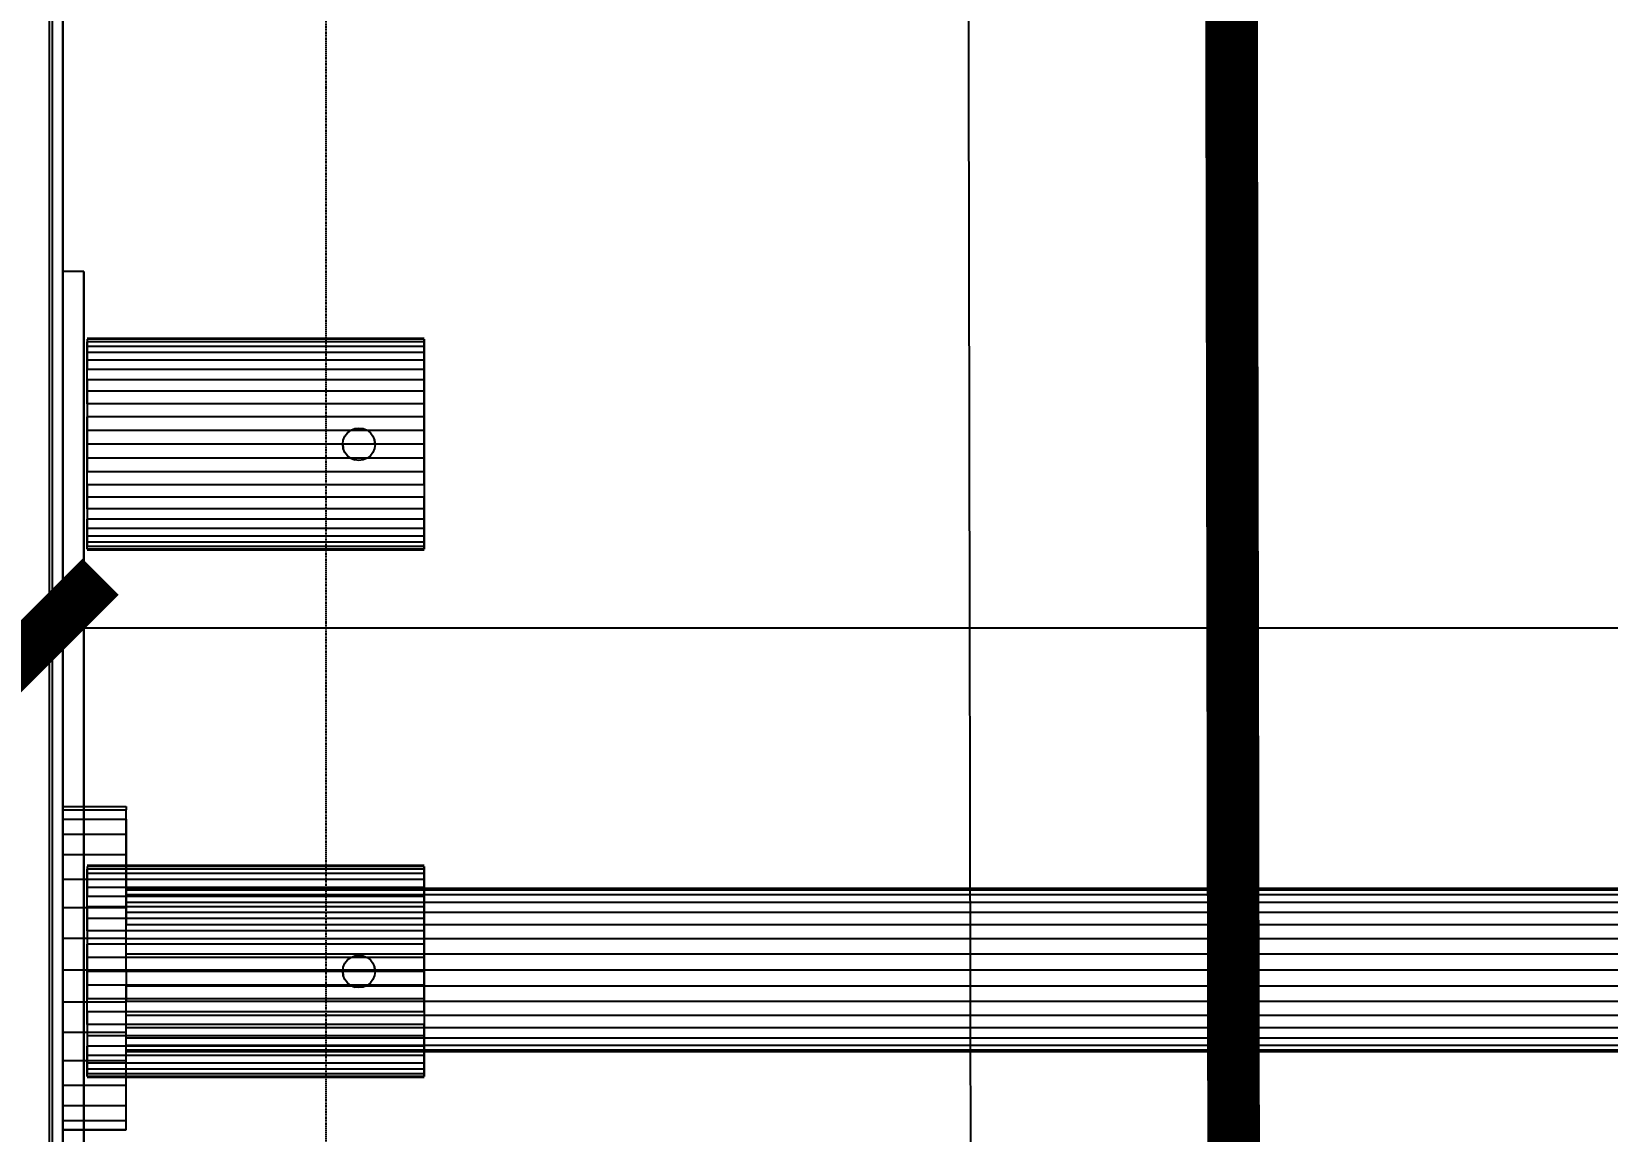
# Model space of a CAD drawing. Extents: x 11992 to 29481, y -6727 to 6811.
# Drawn here: x 17293.7 to 17593.1, y 2269.9 to 2478.8 of the extents above; entities that cross this region are included whole.
import ezdxf

# ---------------------------------------------------------------- set-up
doc = ezdxf.new("R2010")
doc.units = 0
doc.header["$MEASUREMENT"] = 0
doc.linetypes.add('DASHED', pattern=[19.05, 12.7, -6.35])
doc.layers.get('0').update_dxf_attribs({"color": 8, "linetype": 'CONTINUOUS'})
doc.layers.get('Defpoints').update_dxf_attribs({"color": 8, "linetype": 'CONTINUOUS'})
for name, color, linetype in [('DQ-BEAM-DASH', 8, 'DASHED'), ('WALL', 8, 'CONTINUOUS'), ('zoylight 4标注', 9, 'CONTINUOUS')]:
    doc.layers.add(name, color=color, linetype=linetype)
doc.layers.add('zoylight 1灯带', color=1, linetype='CONTINUOUS', lineweight=30)
doc.styles.add('CCD-DIM', font='archs.shx', dxfattribs={"width": 0.8})
doc.styles.add('XZC', font='SIMPLEX.SHX', dxfattribs={"width": 0.7, "bigfont": 'hztxt.shx'})
doc.linetypes.add('LED_LINE', pattern='A,12.7,-5.08,["LED",XZC,S=2.54,R=0,X=-2.54,Y=-1.27],-6.35', length=24.13)
doc.dimstyles.new('zoylight_DIM_40', dxfattribs={"dimscale": 40, "dimtxt": 1.9, "dimasz": 0.4, "dimexe": 0.5, "dimexo": 0.5, "dimgap": 0.5, "dimtad": 1, "dimdec": 0, "dimrnd": 5, "dimzin": 12, "dimdsep": 46, "dimtxsty": 'CCD-DIM', "dimblk": 'CCD_Dimension_Tick', "dimcen": 0.125, "dimclrd": 44, "dimclre": 44, "dimclrt": 50, "dimadec": 0, "dimazin": 0, "dimtfac": 1, "dimtdec": 0, "dimtmove": 2, "dimatfit": 3, "dimldrblk": 'CCD_Leader_Dot', "dimfxl": 0, "dimtvp": 1, "dimtolj": 1, "dimtzin": 0, "dimarcsym": 0})

# ---------------------------------------------------------------- blocks, each defined once
blk = doc.blocks.new('MB-B')
at = {"layer": 'DQ-BEAM-DASH', "ltscale": 0.01}
blk.add_line((-12750, 8000), (-12750, 5000), dxfattribs=at)
blk = doc.blocks.new('CCD_Dimension_Tick')
at = {"color": 0, "linetype": 'ByBlock'}
for p, q in [((-1.091, 0), (0, 0)), ((0, 0), (1.091, 0))]:
    blk.add_line(p, q, dxfattribs=at)
at = {"color": 0, "linetype": 'Continuous', "const_width": 0.608}
blk.add_lwpolyline([(-0.61, -0.61), (0.61, 0.61)], dxfattribs=at)
blk = doc.blocks.new('*D89')
at = {"layer": 'Defpoints', "color": 0, "linetype": 'Continuous'}
for p in [(17297.04, 2365.52), (17297.04, 2289.57, -312.03), (18199.83, 2289.57, -312.03)]:
    blk.add_point(p, dxfattribs=at)
at = {"layer": 'zoylight 4标注', "color": 44, "linetype": 'Continuous', "lineweight": -2}
blk.add_line((17297.04, 2309.57), (17297.04, 2385.52), dxfattribs=at)
at = {"layer": 'zoylight 4标注', "color": 44, "lineweight": -2}
for p, q in [((18199.83, 2309.57), (18199.83, 2385.52)), ((18183.83, 2365.52), (17313.04, 2365.52))]:
    blk.add_line(p, q, dxfattribs=at)
at = {"layer": 'zoylight 4标注', "color": 44, "linetype": 'Continuous', "lineweight": -2, "xscale": 16, "yscale": 16, "zscale": 16, "rotation": 180}
blk.add_blockref('CCD_Dimension_Tick', (17297.04, 2365.52), dxfattribs=at)
at = {"layer": 'zoylight 4标注', "color": 44, "linetype": 'Continuous', "lineweight": -2, "xscale": 16, "yscale": 16, "zscale": 16}
blk.add_blockref('CCD_Dimension_Tick', (18199.83, 2365.52), dxfattribs=at)
at = {"layer": 'zoylight 4标注', "color": 50, "linetype": 'Continuous', "insert": (17748.43, 2423.52), "char_height": 76, "attachment_point": 5, "style": 'CCD-DIM'}
blk.add_mtext('\\A1;905', dxfattribs=at)
blk = doc.blocks.new('CCD_Leader_Dot')
at = {"color": 0, "linetype": 'ByBlock'}
blk.add_line((-5, 0), (-10, 0), dxfattribs=at)
at = {"color": 0, "linetype": 'ByBlock', "const_width": 5}
blk.add_lwpolyline([(-2.5, 0, 1), (2.5, 0, 1)], format="xyb", close=True, dxfattribs=at)

msp = doc.modelspace()

# ---------------------------------------------------------------- linework, layer by layer
for p, q in [((17299.62, 1800.6, 559.57), (17299.64, 3630.6, 559.57)), ((17299.62, 1800.6, 429.57), (17299.64, 3630.6, 429.57)), ((17299.62, 1800.6, 429.57), (17299.64, 3630.6, 429.57)), ((17299.62, 1800.6, -40.43), (17299.64, 3630.6, -40.43)), ((17299.64, 3630.6, 559.57), (17299.62, 1800.6, 559.57)), ((17299.62, 1800.6, -2440.43), (17299.64, 3630.6, -2440.43)), ((17299.62, 1800.6, -2440.43), (17299.64, 3630.6, -2440.43)), ((17299.62, 1800.6, -2640.43), (17299.64, 3630.6, -2640.43)), ((17297.04, 1804.6, -2461.42), (17297.04, 2604.6, -2461.42)), ((17297.63, 1804.6, -2441.43), (17297.63, 2604.6, -2441.43)), ((17299.62, 2167.92, -1272.95), (17299.62, 2433.27, -1272.95)), ((17299.62, 2167.92, -1207.9), (17299.62, 2433.27, -1207.9)), ((17303.62, 2433.27, -1272.95), (17299.62, 2433.27, -1207.9)), ((17303.62, 2167.92, -1272.95), (17303.62, 2433.27, -1272.95)), ((17303.62, 2433.27, -1207.9), (17303.62, 2167.92, -1207.9)), ((17368.24, 2420.56, -1240.43), (17304.24, 2420.56, -1240.43)), ((17304.24, 2420.38, -1243.05), (17304.24, 2420.38, -1237.8)), ((17304.24, 2420.38, -1237.8), (17304.24, 2419.87, -1235.22)), ((17304.24, 2420.38, -1243.05), (17304.24, 2419.87, -1245.63)), ((17368.24, 2420.38, -1237.8), (17304.24, 2420.38, -1237.8)), ((17368.24, 2420.38, -1243.05), (17304.24, 2420.38, -1243.05)), ((17304.24, 2419.87, -1235.22), (17304.24, 2419.03, -1232.73)), ((17304.24, 2419.03, -1248.13), (17304.24, 2419.87, -1245.63)), ((17368.24, 2419.87, -1235.22), (17304.24, 2419.87, -1235.22)), ((17368.24, 2419.87, -1245.63), (17304.24, 2419.87, -1245.63)), ((17368.24, 2420.38, -1243.05), (17368.24, 2420.38, -1237.8)), ((17368.24, 2420.38, -1237.8), (17368.24, 2419.87, -1235.22)), ((17368.24, 2419.87, -1245.63), (17368.24, 2420.38, -1243.05)), ((17368.24, 2419.87, -1235.22), (17368.24, 2419.03, -1232.73)), ((17368.24, 2419.03, -1248.13), (17368.24, 2419.87, -1245.63)), ((17304.24, 2419.03, -1232.73), (17304.24, 2417.86, -1230.37)), ((17304.24, 2417.86, -1250.49), (17304.24, 2419.03, -1248.13)), ((17368.24, 2419.03, -1232.73), (17304.24, 2419.03, -1232.73)), ((17368.24, 2419.03, -1248.13), (17304.24, 2419.03, -1248.13)), ((17304.24, 2416.4, -1252.68), (17304.24, 2417.86, -1250.49)), ((17304.24, 2417.86, -1230.37), (17304.24, 2416.4, -1228.18)), ((17368.24, 2417.86, -1250.49), (17304.24, 2417.86, -1250.49)), ((17368.24, 2417.86, -1230.37), (17304.24, 2417.86, -1230.37)), ((17368.24, 2419.03, -1232.73), (17368.24, 2417.86, -1230.37)), ((17368.24, 2417.86, -1250.49), (17368.24, 2419.03, -1248.13)), ((17368.24, 2416.4, -1252.68), (17368.24, 2417.86, -1250.49)), ((17368.24, 2417.86, -1230.37), (17368.24, 2416.4, -1228.18)), ((17304.24, 2414.66, -1254.65), (17304.24, 2416.4, -1252.68)), ((17304.24, 2416.4, -1228.18), (17304.24, 2414.66, -1226.2)), ((17368.24, 2416.4, -1252.68), (17304.24, 2416.4, -1252.68)), ((17368.24, 2416.4, -1228.18), (17304.24, 2416.4, -1228.18)), ((17304.24, 2412.68, -1256.39), (17304.24, 2414.66, -1254.65)), ((17304.24, 2412.68, -1224.46), (17304.24, 2414.66, -1226.2)), ((17368.24, 2414.66, -1254.65), (17304.24, 2414.66, -1254.65)), ((17368.24, 2414.66, -1226.2), (17304.24, 2414.66, -1226.2)), ((17368.24, 2414.66, -1254.65), (17368.24, 2416.4, -1252.68)), ((17368.24, 2416.4, -1228.18), (17368.24, 2414.66, -1226.2)), ((17368.24, 2412.68, -1256.39), (17368.24, 2414.66, -1254.65)), ((17368.24, 2414.66, -1226.2), (17368.24, 2412.68, -1224.46)), ((17304.24, 2412.68, -1224.46), (17304.24, 2410.5, -1223)), ((17304.24, 2410.5, -1257.86), (17304.24, 2412.68, -1256.39)), ((17368.24, 2412.68, -1256.39), (17304.24, 2412.68, -1256.39)), ((17368.24, 2412.68, -1224.46), (17304.24, 2412.68, -1224.46)), ((17368.24, 2412.68, -1224.46), (17368.24, 2410.5, -1223)), ((17368.24, 2410.5, -1257.86), (17368.24, 2412.68, -1256.39)), ((17304.24, 2408.14, -1259.02), (17304.24, 2410.5, -1257.86)), ((17304.24, 2410.5, -1223), (17304.24, 2408.14, -1221.84)), ((17368.24, 2410.5, -1257.86), (17304.24, 2410.5, -1257.86)), ((17368.24, 2410.5, -1223), (17304.24, 2410.5, -1223)), ((17304.24, 2408.14, -1221.84), (17304.24, 2405.64, -1220.99)), ((17304.24, 2408.14, -1259.02), (17304.24, 2405.64, -1259.86)), ((17368.24, 2408.14, -1259.02), (17304.24, 2408.14, -1259.02)), ((17368.24, 2408.14, -1221.84), (17304.24, 2408.14, -1221.84)), ((17368.24, 2408.14, -1259.02), (17368.24, 2410.5, -1257.86)), ((17368.24, 2410.5, -1223), (17368.24, 2408.14, -1221.84)), ((17368.24, 2408.14, -1221.84), (17368.24, 2405.64, -1220.99)), ((17368.24, 2405.64, -1259.86), (17368.24, 2408.14, -1259.02)), ((17304.24, 2405.64, -1220.99), (17304.24, 2403.06, -1220.48)), ((17304.24, 2403.06, -1260.38), (17304.24, 2405.64, -1259.86)), ((17368.24, 2405.64, -1259.86), (17304.24, 2405.64, -1259.86)), ((17368.24, 2405.64, -1220.99), (17304.24, 2405.64, -1220.99)), ((17368.24, 2405.64, -1220.99), (17368.24, 2403.06, -1220.48)), ((17368.24, 2403.06, -1260.38), (17368.24, 2405.64, -1259.86)), ((17304.24, 2403.06, -1220.48), (17304.24, 2400.44, -1220.3)), ((17304.24, 2400.44, -1260.55), (17304.24, 2403.06, -1260.38)), ((17368.24, 2403.06, -1260.38), (17304.24, 2403.06, -1260.38)), ((17368.24, 2403.06, -1220.48), (17304.24, 2403.06, -1220.48)), ((17352.9, 2401.23, -1319.54), (17353.21, 2401.98, -1319.54)), ((17352.9, 2401.23, -1259.54), (17353.21, 2401.98, -1259.54)), ((17353.21, 2401.98, -1319.54), (17353.7, 2402.61, -1319.54)), ((17353.21, 2401.98, -1259.54), (17353.7, 2402.61, -1259.54)), ((17353.21, 2401.98, -1319.54), (17353.21, 2401.98, -1259.54)), ((17353.7, 2402.61, -1319.54), (17354.33, 2403.1, -1319.54)), ((17354.33, 2403.1, -1259.54), (17353.7, 2402.61, -1259.54)), ((17353.7, 2402.61, -1319.54), (17353.7, 2402.61, -1259.54)), ((17354.33, 2403.1, -1319.54), (17355.08, 2403.41, -1319.54)), ((17354.33, 2403.1, -1259.54), (17355.08, 2403.41, -1259.54)), ((17354.33, 2403.1, -1319.54), (17354.33, 2403.1, -1259.54)), ((17355.08, 2403.41, -1319.54), (17355.87, 2403.52, -1319.54)), ((17355.08, 2403.41, -1259.54), (17355.87, 2403.52, -1259.54)), ((17355.08, 2403.41, -1319.54), (17355.08, 2403.41, -1259.54)), ((17355.87, 2403.52, -1319.54), (17356.67, 2403.41, -1319.54)), ((17355.87, 2403.52, -1259.54), (17356.67, 2403.41, -1259.54)), ((17355.87, 2403.52, -1319.54), (17355.87, 2403.52, -1259.54)), ((17356.67, 2403.41, -1319.54), (17357.41, 2403.1, -1319.54)), ((17356.67, 2403.41, -1259.54), (17357.41, 2403.1, -1259.54)), ((17356.67, 2403.41, -1319.54), (17356.67, 2403.41, -1259.54)), ((17357.41, 2403.1, -1319.54), (17358.05, 2402.61, -1319.54)), ((17357.41, 2403.1, -1259.54), (17358.05, 2402.61, -1259.54)), ((17357.41, 2403.1, -1319.54), (17357.41, 2403.1, -1259.54)), ((17358.05, 2402.61, -1319.54), (17358.54, 2401.98, -1319.54)), ((17358.05, 2402.61, -1259.54), (17358.54, 2401.98, -1259.54)), ((17358.05, 2402.61, -1319.54), (17358.05, 2402.61, -1259.54)), ((17358.54, 2401.98, -1319.54), (17358.85, 2401.23, -1319.54)), ((17358.54, 2401.98, -1259.54), (17358.85, 2401.23, -1259.54)), ((17358.54, 2401.98, -1319.54), (17358.54, 2401.98, -1259.54)), ((17368.24, 2403.06, -1220.48), (17368.24, 2400.44, -1220.3)), ((17368.24, 2400.44, -1260.55), (17368.24, 2403.06, -1260.38)), ((17304.24, 2397.81, -1260.38), (17304.24, 2400.44, -1260.55)), ((17304.24, 2400.44, -1220.3), (17304.24, 2397.81, -1220.48)), ((17368.24, 2400.44, -1260.55), (17304.24, 2400.44, -1260.55)), ((17368.24, 2400.44, -1220.3), (17304.24, 2400.44, -1220.3)), ((17352.79, 2400.44, -1319.54), (17352.9, 2401.23, -1319.54)), ((17352.79, 2400.44, -1259.54), (17352.9, 2401.23, -1259.54)), ((17352.79, 2400.44, -1319.54), (17352.9, 2399.64, -1319.54)), ((17352.9, 2399.64, -1259.54), (17352.79, 2400.44, -1259.54)), ((17352.79, 2400.44, -1319.54), (17352.79, 2400.44, -1259.54)), ((17352.9, 2401.23, -1319.54), (17352.9, 2401.23, -1259.54)), ((17353.21, 2398.9, -1319.54), (17352.9, 2399.64, -1319.54)), ((17353.21, 2398.9, -1259.54), (17352.9, 2399.64, -1259.54)), ((17352.9, 2399.64, -1319.54), (17352.9, 2399.64, -1259.54)), ((17353.7, 2398.26, -1319.54), (17353.21, 2398.9, -1319.54)), ((17353.7, 2398.26, -1259.54), (17353.21, 2398.9, -1259.54)), ((17353.21, 2398.9, -1319.54), (17353.21, 2398.9, -1259.54)), ((17358.54, 2398.9, -1319.54), (17358.05, 2398.26, -1319.54)), ((17358.54, 2398.9, -1259.54), (17358.05, 2398.26, -1259.54)), ((17358.85, 2399.64, -1319.54), (17358.54, 2398.9, -1319.54)), ((17358.85, 2399.64, -1259.54), (17358.54, 2398.9, -1259.54)), ((17358.54, 2398.9, -1319.54), (17358.54, 2398.9, -1259.54)), ((17358.85, 2401.23, -1319.54), (17358.95, 2400.44, -1319.54)), ((17358.95, 2400.44, -1259.54), (17358.85, 2401.23, -1259.54)), ((17358.85, 2401.23, -1319.54), (17358.85, 2401.23, -1259.54)), ((17358.95, 2400.44, -1319.54), (17358.85, 2399.64, -1319.54)), ((17358.95, 2400.44, -1259.54), (17358.85, 2399.64, -1259.54)), ((17358.85, 2399.64, -1319.54), (17358.85, 2399.64, -1259.54)), ((17358.95, 2400.44, -1319.54), (17358.95, 2400.44, -1259.54)), ((17368.24, 2397.81, -1260.38), (17368.24, 2400.44, -1260.55)), ((17368.24, 2400.44, -1220.3), (17368.24, 2397.81, -1220.48)), ((17304.24, 2395.23, -1259.86), (17304.24, 2397.81, -1260.38)), ((17304.24, 2397.81, -1220.48), (17304.24, 2395.23, -1220.99)), ((17368.24, 2397.81, -1260.38), (17304.24, 2397.81, -1260.38)), ((17368.24, 2397.81, -1220.48), (17304.24, 2397.81, -1220.48)), ((17354.33, 2397.77, -1319.54), (17353.7, 2398.26, -1319.54)), ((17354.33, 2397.77, -1259.54), (17353.7, 2398.26, -1259.54)), ((17353.7, 2398.26, -1319.54), (17353.7, 2398.26, -1259.54)), ((17355.08, 2397.46, -1319.54), (17354.33, 2397.77, -1319.54)), ((17354.33, 2397.77, -1259.54), (17355.08, 2397.46, -1259.54)), ((17354.33, 2397.77, -1319.54), (17354.33, 2397.77, -1259.54)), ((17355.87, 2397.36, -1319.54), (17355.08, 2397.46, -1319.54)), ((17355.87, 2397.36, -1259.54), (17355.08, 2397.46, -1259.54)), ((17355.08, 2397.46, -1319.54), (17355.08, 2397.46, -1259.54)), ((17356.67, 2397.46, -1319.54), (17355.87, 2397.36, -1319.54)), ((17356.67, 2397.46, -1259.54), (17355.87, 2397.36, -1259.54)), ((17355.87, 2397.36, -1319.54), (17355.87, 2397.36, -1259.54)), ((17357.41, 2397.77, -1319.54), (17356.67, 2397.46, -1319.54)), ((17357.41, 2397.77, -1259.54), (17356.67, 2397.46, -1259.54)), ((17356.67, 2397.46, -1319.54), (17356.67, 2397.46, -1259.54)), ((17358.05, 2398.26, -1319.54), (17357.41, 2397.77, -1319.54)), ((17358.05, 2398.26, -1259.54), (17357.41, 2397.77, -1259.54)), ((17357.41, 2397.77, -1319.54), (17357.41, 2397.77, -1259.54)), ((17358.05, 2398.26, -1319.54), (17358.05, 2398.26, -1259.54)), ((17368.24, 2395.23, -1259.86), (17368.24, 2397.81, -1260.38)), ((17368.24, 2397.81, -1220.48), (17368.24, 2395.23, -1220.99)), ((17304.24, 2392.74, -1259.02), (17304.24, 2395.23, -1259.86)), ((17304.24, 2392.74, -1221.84), (17304.24, 2395.23, -1220.99)), ((17368.24, 2395.23, -1259.86), (17304.24, 2395.23, -1259.86)), ((17368.24, 2395.23, -1220.99), (17304.24, 2395.23, -1220.99)), ((17368.24, 2392.74, -1259.02), (17368.24, 2395.23, -1259.86)), ((17368.24, 2395.23, -1220.99), (17368.24, 2392.74, -1221.84)), ((17304.24, 2392.74, -1221.84), (17304.24, 2390.37, -1223)), ((17304.24, 2390.37, -1257.86), (17304.24, 2392.74, -1259.02)), ((17368.24, 2392.74, -1259.02), (17304.24, 2392.74, -1259.02)), ((17368.24, 2392.74, -1221.84), (17304.24, 2392.74, -1221.84)), ((17304.24, 2388.19, -1256.39), (17304.24, 2390.37, -1257.86)), ((17304.24, 2390.37, -1223), (17304.24, 2386.21, -1226.2)), ((17368.24, 2390.37, -1257.86), (17304.24, 2390.37, -1257.86)), ((17368.24, 2390.37, -1223), (17304.24, 2390.37, -1223)), ((17368.24, 2392.74, -1221.84), (17368.24, 2390.37, -1223)), ((17368.24, 2392.74, -1259.02), (17368.24, 2390.37, -1257.86)), ((17368.24, 2388.19, -1256.39), (17368.24, 2390.37, -1257.86)), ((17368.24, 2390.37, -1223), (17368.24, 2388.19, -1224.46)), ((17304.24, 2388.19, -1256.39), (17304.24, 2386.21, -1254.65)), ((17368.24, 2388.19, -1256.39), (17304.24, 2388.19, -1256.39)), ((17368.24, 2388.19, -1224.46), (17304.24, 2388.19, -1224.46)), ((17368.24, 2388.19, -1224.46), (17368.24, 2386.21, -1226.2)), ((17368.24, 2386.21, -1254.65), (17368.24, 2388.19, -1256.39)), ((17304.24, 2386.21, -1226.2), (17304.24, 2384.47, -1228.18)), ((17304.24, 2384.47, -1252.68), (17304.24, 2386.21, -1254.65)), ((17368.24, 2386.21, -1254.65), (17304.24, 2386.21, -1254.65)), ((17368.24, 2386.21, -1226.2), (17304.24, 2386.21, -1226.2)), ((17304.24, 2384.47, -1228.18), (17304.24, 2383.01, -1230.37)), ((17304.24, 2383.01, -1250.49), (17304.24, 2384.47, -1252.68)), ((17368.24, 2384.47, -1252.68), (17304.24, 2384.47, -1252.68)), ((17368.24, 2384.47, -1228.18), (17304.24, 2384.47, -1228.18)), ((17368.24, 2386.21, -1226.2), (17368.24, 2384.47, -1228.18)), ((17368.24, 2384.47, -1252.68), (17368.24, 2386.21, -1254.65)), ((17368.24, 2384.47, -1228.18), (17368.24, 2383.01, -1230.37)), ((17368.24, 2383.01, -1250.49), (17368.24, 2384.47, -1252.68)), ((17304.24, 2381.85, -1248.13), (17304.24, 2383.01, -1250.49)), ((17304.24, 2383.01, -1230.37), (17304.24, 2381.85, -1232.73)), ((17368.24, 2383.01, -1250.49), (17304.24, 2383.01, -1250.49)), ((17368.24, 2383.01, -1230.37), (17304.24, 2383.01, -1230.37)), ((17304.24, 2381, -1245.63), (17304.24, 2381.85, -1248.13)), ((17304.24, 2381.85, -1232.73), (17304.24, 2381, -1235.22)), ((17368.24, 2381.85, -1248.13), (17304.24, 2381.85, -1248.13)), ((17368.24, 2381.85, -1232.73), (17304.24, 2381.85, -1232.73)), ((17304.24, 2380.49, -1243.05), (17304.24, 2381, -1245.63)), ((17304.24, 2380.49, -1237.8), (17304.24, 2381, -1235.22)), ((17368.24, 2381, -1245.63), (17304.24, 2381, -1245.63)), ((17368.24, 2381, -1235.22), (17304.24, 2381, -1235.22)), ((17368.24, 2381.85, -1248.13), (17368.24, 2383.01, -1250.49)), ((17368.24, 2383.01, -1230.37), (17368.24, 2381.85, -1232.73)), ((17368.24, 2381, -1245.63), (17368.24, 2381.85, -1248.13)), ((17368.24, 2381.85, -1232.73), (17368.24, 2381, -1235.22)), ((17368.24, 2380.49, -1243.05), (17368.24, 2381, -1245.63)), ((17368.24, 2381, -1235.22), (17368.24, 2380.49, -1237.8)), ((17304.24, 2380.49, -1237.8), (17304.24, 2380.49, -1243.05)), ((17368.24, 2380.49, -1243.05), (17304.24, 2380.49, -1243.05)), ((17368.24, 2380.49, -1237.8), (17304.24, 2380.49, -1237.8)), ((17368.24, 2380.31, -1240.43), (17304.24, 2380.31, -1240.43)), ((17368.24, 2380.49, -1237.8), (17368.24, 2380.49, -1243.05)), ((17299.62, 2331.6, -240.43), (17311.62, 2331.6, -240.43)), ((17299.62, 2331, -246.47), (17311.62, 2331, -246.47)), ((17299.62, 2331, -234.38), (17311.62, 2331, -234.38)), ((17311.62, 2331.6, -240.43), (17311.62, 2331, -246.47)), ((17311.62, 2300.6, -209.43), (17311.62, 2331, -234.38)), ((17299.62, 2329.24, -252.29), (17311.62, 2329.24, -252.29)), ((17299.62, 2329.24, -252.29), (17299.62, 2271.96, -228.56)), ((17299.62, 2329.24, -228.56), (17311.62, 2329.24, -228.56)), ((17311.62, 2329.24, -228.56), (17311.62, 2315.8, -237.4)), ((17299.62, 2326.37, -257.65), (17311.62, 2326.37, -257.65)), ((17299.62, 2326.37, -257.65), (17299.62, 2270.19, -246.47)), ((17299.62, 2326.37, -223.2), (17311.62, 2326.37, -223.2)), ((17311.62, 2326.37, -257.65), (17311.62, 2313.48, -249.04)), ((17299.62, 2322.52, -262.35), (17311.62, 2322.52, -262.35)), ((17299.62, 2322.52, -218.51), (17311.62, 2322.52, -218.51)), ((17311.62, 2322.52, -262.35), (17311.62, 2311.56, -251.39)), ((17368.24, 2320.42, -1240.43), (17304.24, 2320.42, -1240.43)), ((17304.24, 2320.25, -1243.05), (17304.24, 2320.25, -1237.8)), ((17304.24, 2320.25, -1237.8), (17304.24, 2319.73, -1235.22)), ((17304.24, 2320.25, -1243.05), (17304.24, 2319.73, -1245.63)), ((17368.24, 2320.25, -1237.8), (17304.24, 2320.25, -1237.8)), ((17368.24, 2320.25, -1243.05), (17304.24, 2320.25, -1243.05)), ((17304.24, 2319.73, -1235.22), (17304.24, 2318.89, -1232.73)), ((17304.24, 2318.89, -1248.13), (17304.24, 2319.73, -1245.63)), ((17368.24, 2319.73, -1235.22), (17304.24, 2319.73, -1235.22)), ((17368.24, 2319.73, -1245.63), (17304.24, 2319.73, -1245.63)), ((17304.24, 2318.89, -1232.73), (17304.24, 2317.73, -1230.37)), ((17304.24, 2317.73, -1250.49), (17304.24, 2318.89, -1248.13)), ((17368.24, 2318.89, -1248.13), (17304.24, 2318.89, -1248.13)), ((17368.24, 2318.89, -1232.73), (17304.24, 2318.89, -1232.73)), ((17368.24, 2320.25, -1243.05), (17368.24, 2320.25, -1237.8)), ((17368.24, 2320.25, -1237.8), (17368.24, 2319.73, -1235.22)), ((17368.24, 2319.73, -1245.63), (17368.24, 2320.25, -1243.05)), ((17368.24, 2319.73, -1235.22), (17368.24, 2318.89, -1232.73)), ((17368.24, 2318.89, -1248.13), (17368.24, 2319.73, -1245.63)), ((17368.24, 2318.89, -1232.73), (17368.24, 2317.73, -1230.37)), ((17368.24, 2317.73, -1250.49), (17368.24, 2318.89, -1248.13)), ((17299.62, 2317.82, -266.2), (17311.62, 2317.82, -266.2)), ((17299.62, 2317.82, -214.65), (17311.62, 2317.82, -214.65)), ((17304.24, 2316.26, -1252.68), (17304.24, 2317.73, -1250.49)), ((17304.24, 2317.73, -1230.37), (17304.24, 2316.26, -1228.18)), ((17368.24, 2317.73, -1250.49), (17304.24, 2317.73, -1250.49)), ((17368.24, 2317.73, -1230.37), (17304.24, 2317.73, -1230.37)), ((17304.24, 2314.52, -1254.65), (17304.24, 2316.26, -1252.68)), ((17304.24, 2316.26, -1228.18), (17304.24, 2314.52, -1226.2)), ((17368.24, 2316.26, -1252.68), (17304.24, 2316.26, -1252.68)), ((17368.24, 2316.26, -1228.18), (17304.24, 2316.26, -1228.18)), ((17311.62, 2317.82, -214.65), (17311.62, 2314.92, -234.49)), ((17311.62, 2317.82, -266.2), (17311.62, 2309.21, -253.31)), ((17311.62, 2316.1, -240.43), (17311.62, 2315.8, -243.45)), ((17311.62, 2316.1, -240.43), (17791.62, 2316.1, -240.43)), ((17311.62, 2315.8, -243.45), (17791.62, 2315.8, -243.45)), ((17311.62, 2315.8, -237.4), (17791.62, 2315.8, -237.4)), ((17368.24, 2316.26, -1252.68), (17368.24, 2317.73, -1250.49)), ((17368.24, 2317.73, -1230.37), (17368.24, 2316.26, -1228.18)), ((17368.24, 2314.52, -1254.65), (17368.24, 2316.26, -1252.68)), ((17368.24, 2316.26, -1228.18), (17368.24, 2314.52, -1226.2)), ((17299.62, 2312.46, -269.07), (17311.62, 2312.46, -269.07)), ((17299.62, 2312.46, -211.79), (17311.62, 2312.46, -211.79)), ((17304.24, 2312.55, -1256.39), (17304.24, 2314.52, -1254.65)), ((17304.24, 2312.55, -1224.46), (17304.24, 2314.52, -1226.2)), ((17368.24, 2314.52, -1254.65), (17304.24, 2314.52, -1254.65)), ((17368.24, 2314.52, -1226.2), (17304.24, 2314.52, -1226.2)), ((17304.24, 2312.55, -1224.46), (17304.24, 2310.36, -1223)), ((17304.24, 2310.36, -1257.86), (17304.24, 2312.55, -1256.39)), ((17368.24, 2312.55, -1256.39), (17304.24, 2312.55, -1256.39)), ((17368.24, 2312.55, -1224.46), (17304.24, 2312.55, -1224.46)), ((17311.62, 2314.92, -246.36), (17791.62, 2314.92, -246.36)), ((17311.62, 2314.92, -234.49), (17791.62, 2314.92, -234.49)), ((17311.62, 2313.48, -231.81), (17791.62, 2313.48, -231.81)), ((17311.62, 2313.48, -249.04), (17791.62, 2313.48, -249.04)), ((17368.24, 2312.55, -1256.39), (17368.24, 2314.52, -1254.65)), ((17368.24, 2314.52, -1226.2), (17368.24, 2312.55, -1224.46)), ((17368.24, 2312.55, -1224.46), (17368.24, 2310.36, -1223)), ((17368.24, 2310.36, -1257.86), (17368.24, 2312.55, -1256.39)), ((17304.24, 2308, -1259.02), (17304.24, 2310.36, -1257.86)), ((17304.24, 2310.36, -1223), (17304.24, 2308, -1221.84)), ((17368.24, 2310.36, -1257.86), (17304.24, 2310.36, -1257.86)), ((17368.24, 2310.36, -1223), (17304.24, 2310.36, -1223)), ((17311.62, 2311.56, -229.47), (17791.62, 2311.56, -229.47)), ((17311.62, 2311.56, -251.39), (17791.62, 2311.56, -251.39)), ((17311.62, 2306.64, -210.02), (17311.62, 2309.21, -227.54)), ((17311.62, 2309.21, -227.54), (17791.62, 2309.21, -227.54)), ((17311.62, 2309.21, -253.31), (17791.62, 2309.21, -253.31)), ((17368.24, 2308, -1259.02), (17368.24, 2310.36, -1257.86)), ((17368.24, 2310.36, -1223), (17368.24, 2308, -1221.84)), ((17299.62, 2306.64, -270.83), (17311.62, 2306.64, -270.83)), ((17299.62, 2306.64, -210.02), (17311.62, 2306.64, -210.02)), ((17304.24, 2308, -1221.84), (17304.24, 2305.5, -1220.99)), ((17304.24, 2308, -1259.02), (17304.24, 2305.5, -1259.86)), ((17368.24, 2308, -1259.02), (17304.24, 2308, -1259.02)), ((17368.24, 2308, -1221.84), (17304.24, 2308, -1221.84)), ((17311.62, 2306.53, -226.11), (17791.62, 2306.53, -226.11)), ((17311.62, 2306.53, -254.75), (17791.62, 2306.53, -254.75)), ((17368.24, 2308, -1221.84), (17368.24, 2305.5, -1220.99)), ((17368.24, 2305.5, -1259.86), (17368.24, 2308, -1259.02)), ((17304.24, 2305.5, -1220.99), (17304.24, 2302.92, -1220.48)), ((17304.24, 2302.92, -1260.38), (17304.24, 2305.5, -1259.86)), ((17368.24, 2305.5, -1259.86), (17304.24, 2305.5, -1259.86)), ((17368.24, 2305.5, -1220.99), (17304.24, 2305.5, -1220.99)), ((17311.62, 2300.6, -224.93), (17311.62, 2303.62, -225.22)), ((17311.62, 2303.62, -225.22), (17791.62, 2303.62, -225.22)), ((17311.62, 2303.62, -255.63), (17791.62, 2303.62, -255.63)), ((17354.33, 2302.96, -1270.85), (17355.08, 2303.27, -1270.85)), ((17354.33, 2302.96, -1250.85), (17355.08, 2303.27, -1250.85)), ((17355.08, 2303.27, -1270.85), (17355.87, 2303.38, -1270.85)), ((17355.08, 2303.27, -1250.85), (17355.87, 2303.38, -1250.85)), ((17355.08, 2303.27, -1270.85), (17355.08, 2303.27, -1250.85)), ((17355.87, 2303.38, -1270.85), (17356.67, 2303.27, -1270.85)), ((17355.87, 2303.38, -1250.85), (17356.67, 2303.27, -1250.85)), ((17355.87, 2303.38, -1270.85), (17355.87, 2303.38, -1250.85)), ((17356.67, 2303.27, -1270.85), (17357.41, 2302.96, -1270.85)), ((17356.67, 2303.27, -1250.85), (17357.41, 2302.96, -1250.85)), ((17356.67, 2303.27, -1270.85), (17356.67, 2303.27, -1250.85)), ((17368.24, 2305.5, -1220.99), (17368.24, 2302.92, -1220.48)), ((17368.24, 2302.92, -1260.38), (17368.24, 2305.5, -1259.86)), ((17299.62, 2300.6, -209.43), (17791.62, 2300.6, -224.93)), ((17299.62, 2300.6, -271.43), (17791.62, 2300.6, -255.93)), ((17304.24, 2302.92, -1220.48), (17304.24, 2300.3, -1220.3)), ((17304.24, 2300.3, -1260.55), (17304.24, 2302.92, -1260.38)), ((17368.24, 2302.92, -1260.38), (17304.24, 2302.92, -1260.38)), ((17368.24, 2302.92, -1220.48), (17304.24, 2302.92, -1220.48)), ((17304.24, 2297.67, -1260.38), (17304.24, 2300.3, -1260.55)), ((17304.24, 2300.3, -1220.3), (17304.24, 2295.09, -1220.99)), ((17368.24, 2300.3, -1220.3), (17304.24, 2300.3, -1220.3)), ((17368.24, 2300.3, -1260.55), (17304.24, 2300.3, -1260.55)), ((17311.62, 2300.6, -271.43), (17311.62, 2294.55, -270.83)), ((17311.62, 2300.6, -255.93), (17311.62, 2297.57, -255.63)), ((17311.62, 2300.6, -271.43), (17311.62, 2300.6, -255.93)), ((17311.62, 2300.6, -209.43), (17311.62, 2300.6, -224.93)), ((17352.79, 2300.3, -1270.85), (17352.9, 2301.09, -1270.85)), ((17352.79, 2300.3, -1250.85), (17352.9, 2301.09, -1250.85)), ((17352.79, 2300.3, -1270.85), (17352.9, 2299.5, -1270.85)), ((17352.9, 2299.5, -1250.85), (17352.79, 2300.3, -1250.85)), ((17352.79, 2300.3, -1270.85), (17352.79, 2300.3, -1250.85)), ((17352.9, 2301.09, -1270.85), (17353.21, 2301.84, -1270.85)), ((17352.9, 2301.09, -1250.85), (17353.21, 2301.84, -1250.85)), ((17352.9, 2301.09, -1270.85), (17352.9, 2301.09, -1250.85)), ((17353.21, 2301.84, -1270.85), (17353.7, 2302.47, -1270.85)), ((17353.21, 2301.84, -1250.85), (17353.7, 2302.47, -1250.85)), ((17353.21, 2301.84, -1270.85), (17353.21, 2301.84, -1250.85)), ((17353.7, 2302.47, -1270.85), (17354.33, 2302.96, -1270.85)), ((17354.33, 2302.96, -1250.85), (17353.7, 2302.47, -1250.85)), ((17353.7, 2302.47, -1270.85), (17353.7, 2302.47, -1250.85)), ((17354.33, 2302.96, -1270.85), (17354.33, 2302.96, -1250.85)), ((17357.41, 2302.96, -1270.85), (17358.05, 2302.47, -1270.85)), ((17357.41, 2302.96, -1250.85), (17358.05, 2302.47, -1250.85)), ((17357.41, 2302.96, -1270.85), (17357.41, 2302.96, -1250.85)), ((17358.05, 2302.47, -1270.85), (17358.54, 2301.84, -1270.85)), ((17358.05, 2302.47, -1250.85), (17358.54, 2301.84, -1250.85)), ((17358.05, 2302.47, -1270.85), (17358.05, 2302.47, -1250.85)), ((17358.54, 2301.84, -1270.85), (17358.85, 2301.09, -1270.85)), ((17358.54, 2301.84, -1250.85), (17358.85, 2301.09, -1250.85)), ((17358.54, 2301.84, -1270.85), (17358.54, 2301.84, -1250.85)), ((17358.85, 2301.09, -1270.85), (17358.95, 2300.3, -1270.85)), ((17358.95, 2300.3, -1250.85), (17358.85, 2301.09, -1250.85)), ((17358.85, 2301.09, -1270.85), (17358.85, 2301.09, -1250.85)), ((17358.95, 2300.3, -1270.85), (17358.85, 2299.5, -1270.85)), ((17358.95, 2300.3, -1250.85), (17358.85, 2299.5, -1250.85)), ((17358.95, 2300.3, -1270.85), (17358.95, 2300.3, -1250.85)), ((17368.24, 2302.92, -1220.48), (17368.24, 2300.3, -1220.3)), ((17368.24, 2300.3, -1260.55), (17368.24, 2302.92, -1260.38)), ((17368.24, 2297.67, -1260.38), (17368.24, 2300.3, -1260.55)), ((17368.24, 2300.3, -1220.3), (17368.24, 2295.09, -1220.99)), ((17304.24, 2295.09, -1259.86), (17304.24, 2297.67, -1260.38)), ((17368.24, 2297.67, -1260.38), (17304.24, 2297.67, -1260.38)), ((17368.24, 2297.67, -1220.48), (17304.24, 2297.67, -1220.48)), ((17311.62, 2294.55, -210.02), (17311.62, 2297.57, -225.22)), ((17311.62, 2297.57, -255.63), (17791.62, 2297.57, -255.63)), ((17311.62, 2297.57, -225.22), (17791.62, 2297.57, -225.22)), ((17353.21, 2298.76, -1270.85), (17352.9, 2299.5, -1270.85)), ((17353.21, 2298.76, -1250.85), (17352.9, 2299.5, -1250.85)), ((17352.9, 2299.5, -1270.85), (17352.9, 2299.5, -1250.85)), ((17353.7, 2298.12, -1270.85), (17353.21, 2298.76, -1270.85)), ((17353.7, 2298.12, -1250.85), (17353.21, 2298.76, -1250.85)), ((17353.21, 2298.76, -1270.85), (17353.21, 2298.76, -1250.85)), ((17354.33, 2297.63, -1270.85), (17353.7, 2298.12, -1270.85)), ((17354.33, 2297.63, -1250.85), (17353.7, 2298.12, -1250.85)), ((17353.7, 2298.12, -1270.85), (17353.7, 2298.12, -1250.85)), ((17355.08, 2297.32, -1270.85), (17354.33, 2297.63, -1270.85)), ((17354.33, 2297.63, -1250.85), (17355.08, 2297.32, -1250.85)), ((17354.33, 2297.63, -1270.85), (17354.33, 2297.63, -1250.85)), ((17355.87, 2297.22, -1270.85), (17355.08, 2297.32, -1270.85)), ((17355.87, 2297.22, -1250.85), (17355.08, 2297.32, -1250.85)), ((17355.08, 2297.32, -1270.85), (17355.08, 2297.32, -1250.85)), ((17356.67, 2297.32, -1270.85), (17355.87, 2297.22, -1270.85)), ((17356.67, 2297.32, -1250.85), (17355.87, 2297.22, -1250.85)), ((17355.87, 2297.22, -1270.85), (17355.87, 2297.22, -1250.85)), ((17357.41, 2297.63, -1270.85), (17356.67, 2297.32, -1270.85)), ((17357.41, 2297.63, -1250.85), (17356.67, 2297.32, -1250.85)), ((17356.67, 2297.32, -1270.85), (17356.67, 2297.32, -1250.85)), ((17358.05, 2298.12, -1270.85), (17357.41, 2297.63, -1270.85)), ((17358.05, 2298.12, -1250.85), (17357.41, 2297.63, -1250.85)), ((17357.41, 2297.63, -1270.85), (17357.41, 2297.63, -1250.85)), ((17358.54, 2298.76, -1270.85), (17358.05, 2298.12, -1270.85)), ((17358.54, 2298.76, -1250.85), (17358.05, 2298.12, -1250.85)), ((17358.05, 2298.12, -1270.85), (17358.05, 2298.12, -1250.85)), ((17358.85, 2299.5, -1270.85), (17358.54, 2298.76, -1270.85)), ((17358.85, 2299.5, -1250.85), (17358.54, 2298.76, -1250.85)), ((17358.54, 2298.76, -1270.85), (17358.54, 2298.76, -1250.85)), ((17358.85, 2299.5, -1270.85), (17358.85, 2299.5, -1250.85)), ((17368.24, 2295.09, -1259.86), (17368.24, 2297.67, -1260.38)), ((17299.62, 2294.55, -270.83), (17311.62, 2294.55, -270.83)), ((17299.62, 2294.55, -210.02), (17311.62, 2294.55, -210.02)), ((17304.24, 2290.24, -1257.86), (17304.24, 2295.09, -1259.86)), ((17304.24, 2292.6, -1221.84), (17304.24, 2295.09, -1220.99)), ((17368.24, 2295.09, -1259.86), (17304.24, 2295.09, -1259.86)), ((17368.24, 2295.09, -1220.99), (17304.24, 2295.09, -1220.99)), ((17311.62, 2288.73, -211.79), (17311.62, 2294.67, -226.11)), ((17311.62, 2294.67, -226.11), (17791.62, 2294.67, -226.11)), ((17311.62, 2294.67, -254.75), (17791.62, 2294.67, -254.75)), ((17368.24, 2292.6, -1259.02), (17368.24, 2295.09, -1259.86)), ((17368.24, 2295.09, -1220.99), (17368.24, 2292.6, -1221.84)), ((17304.24, 2292.6, -1221.84), (17304.24, 2290.24, -1223)), ((17368.24, 2292.6, -1221.84), (17304.24, 2292.6, -1221.84)), ((17368.24, 2292.6, -1259.02), (17304.24, 2292.6, -1259.02)), ((17311.62, 2283.37, -214.65), (17311.62, 2291.99, -227.54)), ((17311.62, 2291.99, -253.31), (17791.62, 2291.99, -253.31)), ((17311.62, 2291.99, -227.54), (17791.62, 2291.99, -227.54)), ((17368.24, 2292.6, -1221.84), (17368.24, 2290.24, -1223)), ((17368.24, 2292.6, -1259.02), (17368.24, 2290.24, -1257.86)), ((17299.62, 2288.73, -269.07), (17311.62, 2288.73, -269.07)), ((17299.62, 2288.73, -211.79), (17311.62, 2288.73, -211.79)), ((17304.24, 2290.24, -1223), (17304.24, 2286.07, -1226.2)), ((17304.24, 2290.24, -1257.86), (17304.24, 2286.07, -1254.65)), ((17368.24, 2290.24, -1223), (17304.24, 2290.24, -1223)), ((17368.24, 2290.24, -1257.86), (17304.24, 2290.24, -1257.86)), ((17368.24, 2288.05, -1224.46), (17304.24, 2288.05, -1224.46)), ((17368.24, 2288.05, -1256.39), (17304.24, 2288.05, -1256.39)), ((17311.62, 2278.68, -262.35), (17311.62, 2289.64, -251.39)), ((17311.62, 2289.64, -251.39), (17791.62, 2289.64, -251.39)), ((17311.62, 2289.64, -229.47), (17791.62, 2289.64, -229.47)), ((17368.24, 2288.05, -1256.39), (17368.24, 2290.24, -1257.86)), ((17368.24, 2290.24, -1223), (17368.24, 2286.07, -1226.2)), ((17368.24, 2286.07, -1254.65), (17368.24, 2288.05, -1256.39)), ((17304.24, 2286.07, -1226.2), (17304.24, 2284.33, -1228.18)), ((17304.24, 2284.33, -1252.68), (17304.24, 2286.07, -1254.65)), ((17368.24, 2286.07, -1226.2), (17304.24, 2286.07, -1226.2)), ((17368.24, 2286.07, -1254.65), (17304.24, 2286.07, -1254.65)), ((17311.62, 2274.82, -257.65), (17311.62, 2287.71, -249.04)), ((17311.62, 2287.71, -249.04), (17791.62, 2287.71, -249.04)), ((17311.62, 2287.71, -231.81), (17791.62, 2287.71, -231.81)), ((17311.62, 2271.96, -228.56), (17311.62, 2286.28, -234.49)), ((17311.62, 2271.96, -252.29), (17311.62, 2286.28, -246.36)), ((17311.62, 2286.28, -246.36), (17791.62, 2286.28, -246.36)), ((17311.62, 2286.28, -234.49), (17791.62, 2286.28, -234.49)), ((17311.62, 2270.19, -234.38), (17311.62, 2285.39, -237.4)), ((17311.62, 2285.39, -243.45), (17791.62, 2285.39, -243.45)), ((17311.62, 2285.39, -237.4), (17791.62, 2285.39, -237.4)), ((17311.62, 2285.1, -240.43), (17791.62, 2285.1, -240.43)), ((17368.24, 2286.07, -1226.2), (17368.24, 2284.33, -1228.18)), ((17368.24, 2284.33, -1252.68), (17368.24, 2286.07, -1254.65)), ((17299.62, 2283.37, -266.2), (17311.62, 2283.37, -266.2)), ((17299.62, 2283.37, -214.65), (17311.62, 2283.37, -214.65)), ((17304.24, 2284.33, -1228.18), (17304.24, 2282.87, -1230.37)), ((17304.24, 2282.87, -1250.49), (17304.24, 2284.33, -1252.68)), ((17368.24, 2284.33, -1228.18), (17304.24, 2284.33, -1228.18)), ((17368.24, 2284.33, -1252.68), (17304.24, 2284.33, -1252.68)), ((17304.24, 2281.71, -1248.13), (17304.24, 2282.87, -1250.49)), ((17304.24, 2282.87, -1230.37), (17304.24, 2281.71, -1232.73)), ((17368.24, 2282.87, -1230.37), (17304.24, 2282.87, -1230.37)), ((17368.24, 2282.87, -1250.49), (17304.24, 2282.87, -1250.49)), ((17368.24, 2284.33, -1228.18), (17368.24, 2282.87, -1230.37)), ((17368.24, 2282.87, -1250.49), (17368.24, 2284.33, -1252.68)), ((17368.24, 2281.71, -1248.13), (17368.24, 2282.87, -1250.49)), ((17368.24, 2282.87, -1230.37), (17368.24, 2281.71, -1232.73)), ((17304.24, 2280.86, -1245.63), (17304.24, 2281.71, -1248.13)), ((17304.24, 2281.71, -1232.73), (17304.24, 2280.86, -1235.22)), ((17368.24, 2281.71, -1248.13), (17304.24, 2281.71, -1248.13)), ((17368.24, 2281.71, -1232.73), (17304.24, 2281.71, -1232.73)), ((17304.24, 2280.35, -1243.05), (17304.24, 2280.86, -1245.63)), ((17304.24, 2280.35, -1237.8), (17304.24, 2280.86, -1235.22)), ((17368.24, 2280.86, -1245.63), (17304.24, 2280.86, -1245.63)), ((17368.24, 2280.86, -1235.22), (17304.24, 2280.86, -1235.22)), ((17304.24, 2280.35, -1237.8), (17304.24, 2280.35, -1243.05)), ((17368.24, 2280.35, -1243.05), (17304.24, 2280.35, -1243.05)), ((17368.24, 2280.35, -1237.8), (17304.24, 2280.35, -1237.8)), ((17368.24, 2280.17, -1240.43), (17304.24, 2280.17, -1240.43)), ((17368.24, 2280.86, -1245.63), (17368.24, 2281.71, -1248.13)), ((17368.24, 2281.71, -1232.73), (17368.24, 2280.86, -1235.22)), ((17368.24, 2280.35, -1243.05), (17368.24, 2280.86, -1245.63)), ((17368.24, 2280.86, -1235.22), (17368.24, 2280.35, -1237.8)), ((17368.24, 2280.35, -1237.8), (17368.24, 2280.35, -1243.05)), ((17299.62, 2278.68, -262.35), (17311.62, 2278.68, -262.35)), ((17299.62, 2278.68, -218.51), (17311.62, 2278.68, -218.51)), ((17299.62, 2274.82, -257.65), (17311.62, 2274.82, -257.65)), ((17299.62, 2274.82, -223.2), (17311.62, 2274.82, -223.2)), ((17299.62, 2271.96, -252.29), (17311.62, 2271.96, -252.29)), ((17299.62, 2271.96, -228.56), (17311.62, 2271.96, -228.56)), ((17311.62, 2270.19, -246.47), (17299.62, 2270.19, -234.38)), ((17299.62, 2270.19, -234.38), (17311.62, 2270.19, -234.38))]:
    msp.add_line(p, q)
msp.add_lwpolyline([(17469.62, 3630.55), (17472.92, 1804.6)])
at = {"layer": 'WALL'}
msp.add_line((17299.62, 1800.55), (17299.63, 3630.55), dxfattribs=at)
at = {"layer": 'zoylight 1灯带', "linetype": 'LED_LINE', "ltscale": 20, "const_width": 10}
msp.add_lwpolyline([(17519.62, 3630.55), (17522.92, 1804.6)], dxfattribs=at)

# ---------------------------------------------------------------- block references
msp.add_blockref('MB-B', (30099.61, -4369.45))

# ---------------------------------------------------------------- dimensions: what is measured, and where the dimension line sits
at = {"layer": 'zoylight 4标注', "linetype": 'Continuous'}
dim = msp.add_aligned_dim(p1=(18199.83, 2289.57, -312.03), p2=(17297.04, 2289.57, -312.03), distance=-75.96, dimstyle='zoylight_DIM_40', dxfattribs=at)
dim.commit()
dim.dimension.update_dxf_attribs({"geometry": '*D89', "text_midpoint": (17748.43, 2423.52)})

doc.saveas('drawing.dxf')
